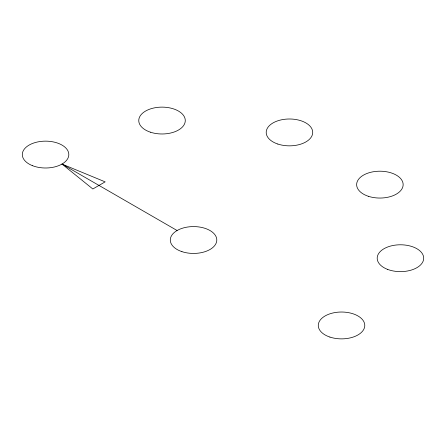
<?xml version="1.0" encoding="UTF-8"?>
<svg xmlns="http://www.w3.org/2000/svg" width="446" height="446" viewBox="0 0 446 446"><rect width="100%" height="100%" fill="white"/><g stroke="black" fill="none" stroke-linecap="round" stroke-linejoin="round"><path stroke-width="0.67" d="M62 164.067L105.161 181.862L92.829 188.987L62 164.067L177.095 230.515M32.519 165.689A23.253 13.425 0 0 0 68.751 155.531A23.253 13.425 0 0 0 35.396 142.497A23.253 13.425 0 0 0 32.519 165.689M150.397 132.183A23.253 13.425 0 0 0 185.28 120.554A23.253 13.425 0 0 0 150.397 108.924A23.253 13.425 0 0 0 150.397 132.183M277.83 144.047A23.253 13.425 0 0 0 312.713 132.417A23.253 13.425 0 0 0 277.83 120.794A23.253 13.425 0 0 0 277.83 144.047M368.268 196.257A23.253 13.425 0 0 0 403.145 184.633A23.253 13.425 0 0 0 368.268 173.003A23.253 13.425 0 0 0 368.268 196.257M387.412 269.323A23.253 13.425 0 0 0 423.639 259.165A23.253 13.425 0 0 0 390.289 246.131A23.253 13.425 0 0 0 387.412 269.323M329.901 337.076A23.253 13.425 0 0 0 364.778 325.446A23.253 13.425 0 0 0 329.901 313.822A23.253 13.425 0 0 0 329.901 337.076M181.912 251.633A23.253 13.425 0 0 0 216.795 240.009A23.253 13.425 0 0 0 181.912 228.385A23.253 13.425 0 0 0 181.912 251.633"/></g></svg>
